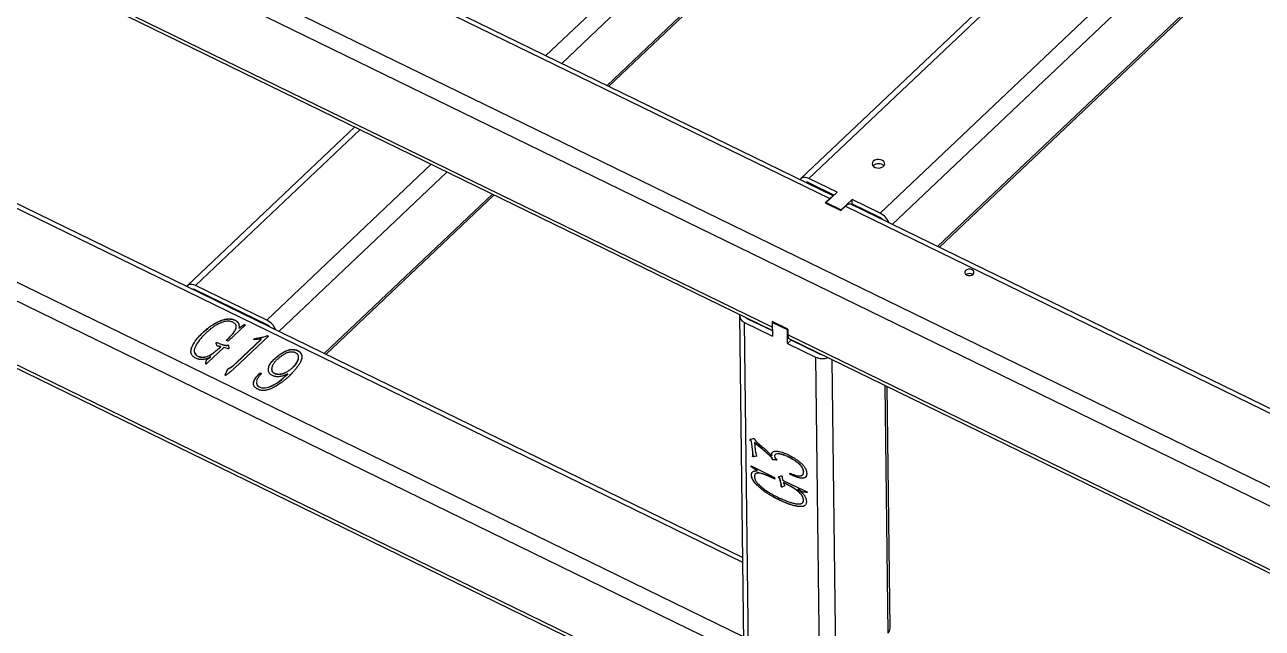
# Model space of a CAD drawing. Header units: millimetres. Extents: x 0 to 14850, y 0 to 10500.
# Drawn here: x 5895 to 8664, y 3514 to 4864 of the extents above; entities that cross this region are included whole.
import ezdxf

# ---------------------------------------------------------------- set-up
doc = ezdxf.new("R2010")
doc.units = ezdxf.units.MM
doc.header["$LTSCALE"] = 50

msp = doc.modelspace()

# ---------------------------------------------------------------- linework, layer by layer
for p, q in [((10760.6, 7486.7), (7631.6, 4520.2)), ((7649.7, 4520.4), (10778.7, 7486.8)), ((10937.9, 7409.2), (7809, 4442.7)), ((7835.8, 4417.4), (10959.7, 7379.2)), ((10961.5, 7235.3), (7937.2, 4368)), ((7941.2, 4366.1), (10958.3, 7226.5)), ((9565.8, 7169.7), (7061.2, 4795.2)), ((10061.4, 3156.3), (2368.5, 6907.5)), ((2353.1, 6873.2), (10046, 3121.9)), ((10058.9, 2064.1), (2366.1, 5815.4)), ((2370.1, 5806.2), (10062.9, 2054.9)), ((4964.5, 5807.3), (7696.2, 4475.3)), ((7704, 4481.7), (4976.5, 5811.8)), ((7096.5, 4778), (7949.8, 5586.9)), ((7567.1, 4187.7), (4835.5, 5519.8)), ((4839.5, 5510.6), (7567.9, 4180.2)), ((7951.6, 5443.1), (7197.9, 4728.5)), ((7201.9, 4726.6), (7952.3, 5438.1)), ((5059.4, 4852.5), (7501, 3661.8)), ((7500.9, 3672.2), (5064.2, 4860.4)), ((4845, 4749.5), (7576.6, 3417.5)), ((7503.1, 3495.2), (4944, 4743.1)), ((6633.8, 4635.7), (6259.5, 4280.8)), ((6277.6, 4280.9), (6645.7, 4629.9)), ((6804.9, 4552.2), (6436.8, 4203.2)), ((7793.8, 4549.2), (7792.9, 4548.4)), ((6463.7, 4178), (6840.2, 4535)), ((7712.5, 4489.8), (7649.7, 4520.4)), ((6941.6, 4485.6), (6565, 4128.6)), ((7645.3, 4511.9), (7644.2, 4510.9)), ((7649.8, 4510.6), (7705.7, 4483.4)), ((7712.5, 4489.8), (7688, 4466.6)), ((6569, 4126.6), (6945.6, 4483.6)), ((7696.2, 4475.3), (7686.1, 4465.8)), ((7686.1, 4465.8), (7721.2, 4448.7)), ((7688, 4466.6), (7721.8, 4450.1)), ((7688, 4464.8), (7688, 4466.6)), ((7721.2, 4448.7), (7731.2, 4458.2)), ((7721.8, 4450.1), (7746.2, 4473.3)), ((7731.2, 4458.2), (10176.7, 3265.6)), ((10186.3, 3271.3), (7743.2, 4462.6)), ((7744.6, 4461.9), (7746.3, 4463.6)), ((7745.5, 4461.5), (7747.2, 4463.1)), ((7809, 4442.7), (7746.2, 4473.3)), ((7746.3, 4463.6), (7746.2, 4473.3)), ((7746.3, 4463.6), (7809.1, 4433)), ((7721.8, 4449.2), (7721.8, 4450.1)), ((7764.9, 4454.5), (7763.2, 4452.9)), ((6273.1, 4272.5), (6272, 4271.4)), ((6436.8, 4203.2), (6277.6, 4280.9)), ((6277.7, 4271.2), (6436.9, 4193.5)), ((6373.4, 4222), (6375.1, 4223.7)), ((6392.8, 4215), (6391, 4213.4)), ((7494.3, 4213), (7503.2, 3481.8)), ((7510.3, 4208.3), (7510.3, 4207.8)), ((6307.2, 4186.9), (6307.2, 4187.2)), ((6388.9, 4192.7), (6350.6, 4156.5)), ((6365.8, 4203.3), (6365.8, 4203.6)), ((6374.2, 4185.5), (6386.5, 4193.8)), ((6374.2, 4185.2), (6386.5, 4193.5)), ((6374.9, 4188.4), (6374.2, 4185.5)), ((6374.2, 4185.2), (6374.2, 4185.5)), ((6386.5, 4193.8), (6388.9, 4192.7)), ((6386.5, 4193.5), (6386.5, 4193.8)), ((6386.5, 4193.5), (6388.7, 4192.5)), ((7505.3, 4198.5), (7568, 4167.9)), ((7514.3, 3467.3), (7505.3, 4198.5)), ((7567.9, 4179.2), (7513.1, 4205.9)), ((7602.1, 4183.1), (7567, 4200.2)), ((7567, 4200.2), (7567.1, 4187.7)), ((7568.7, 4199.4), (7567.7, 4198.4)), ((7567.7, 4198.4), (7568, 4167.9)), ((7601.4, 4181.9), (7567.7, 4198.4)), ((7602.1, 4182.6), (7601.4, 4181.9)), ((7601.8, 4151.5), (7601.4, 4181.9)), ((7602.1, 4183.1), (7602.2, 4170.6)), ((6325.7, 4153.5), (6330.3, 4151.2)), ((6325.7, 4153.2), (6325.7, 4153.5)), ((6325.7, 4153.2), (6330.4, 4150.9)), ((6350.6, 4156.5), (6346.4, 4158.3)), ((6440.6, 4167.9), (6365.5, 4097)), ((6369, 4108.4), (6424.5, 4160.7)), ((6369, 4108.1), (6424.5, 4160.4)), ((6408, 4159.7), (6409.7, 4162.3)), ((6424.5, 4160.7), (6408, 4159.7)), ((6408.2, 4159.7), (6409.7, 4162)), ((6409.7, 4162), (6409.7, 4162.3)), ((6424.5, 4160.4), (6424.5, 4160.7)), ((6433, 4167.1), (6438.5, 4168.9)), ((6433, 4166.8), (6438.5, 4168.6)), ((6433, 4166.8), (6433, 4167.1)), ((6438.5, 4168.9), (6440.6, 4167.9)), ((6438.5, 4168.6), (6438.5, 4168.9)), ((6438.5, 4168.6), (6440.4, 4167.7)), ((7609.6, 4158.9), (7601.8, 4151.5)), ((10047.7, 2978.1), (7602.2, 4170.6)), ((7606.2, 4161.5), (10051.7, 2969)), ((7609.6, 4158.9), (7609.6, 4159.8)), ((7672.4, 4128.3), (7609.6, 4158.9)), ((6340.8, 4142.6), (6305.6, 4109.3)), ((6325.7, 4145.4), (6323.9, 4151.5)), ((6328.8, 4145), (6325.7, 4145.4)), ((6329.8, 4140.3), (6334.2, 4144.2)), ((6329.8, 4140), (6334.2, 4143.9)), ((6329.8, 4140), (6329.8, 4140.3)), ((6330.3, 4151.2), (6335.1, 4149.9)), ((6330.4, 4150.9), (6330.3, 4151.2)), ((6330.4, 4150.9), (6335.1, 4149.6)), ((6334.2, 4143.9), (6334.2, 4144.2)), ((6335.1, 4149.9), (6340.9, 4148.1)), ((6335.1, 4149.6), (6335.1, 4149.9)), ((6335.1, 4149.6), (6340.9, 4147.8)), ((6349, 4139.8), (6340.8, 4142.6)), ((6340.9, 4147.8), (6340.9, 4148.1)), ((6347.6, 4147.2), (6350.2, 4148)), ((6347.6, 4146.9), (6350.2, 4147.7)), ((6347.6, 4146.9), (6347.6, 4147.2)), ((6350.5, 4139.3), (6349, 4139.8)), ((6350.2, 4148), (6352.2, 4141.5)), ((6350.2, 4147.7), (6350.2, 4148)), ((6350.2, 4147.7), (6352.2, 4141.2)), ((6352.2, 4141.2), (6352.2, 4141.5)), ((6463.8, 4124.7), (6463.8, 4125)), ((6504.6, 4135.9), (6504.6, 4136.2)), ((7601.8, 4151.5), (7664.5, 4120.9)), ((7627.7, 4150.1), (7627.7, 4151)), ((7646.4, 4141.9), (7646.5, 4140.9)), ((6281.4, 4123.3), (6281.4, 4123.6)), ((6300.7, 4108.5), (6301.5, 4110.7)), ((6300.7, 4108.2), (6301.5, 4110.4)), ((6300.7, 4108.2), (6300.7, 4108.5)), ((6301.5, 4110.7), (6302.2, 4113.9)), ((6301.5, 4110.4), (6302.2, 4113.6)), ((6301.5, 4110.4), (6301.5, 4110.7)), ((6302.2, 4113.6), (6302.2, 4113.9)), ((6303.3, 4116.4), (6305.3, 4117.4)), ((6303.3, 4116.1), (6305.3, 4117.1)), ((6303.3, 4116.1), (6303.3, 4116.4)), ((6305.3, 4117.4), (6311.6, 4121.6)), ((6305.3, 4117.1), (6311.6, 4121.3)), ((6305.3, 4117.1), (6305.3, 4117.4)), ((6311.6, 4121.3), (6311.6, 4121.6)), ((6369, 4108.1), (6369, 4108.4)), ((6495.7, 4098.2), (6495.7, 4098.5)), ((7664.5, 4120.9), (7673.5, 3389.6)), ((7710.8, 3393.9), (7701.9, 4114.8)), ((6344.1, 4082.3), (6345, 4084.5)), ((6344.1, 4082), (6345, 4084.2)), ((6344.1, 4082), (6344.1, 4082.3)), ((6345, 4084.5), (6347.9, 4090.4)), ((6345, 4084.2), (6347.9, 4090.1)), ((6345, 4084.2), (6345, 4084.5)), ((6347.9, 4090.1), (6347.9, 4090.4)), ((6419.1, 4082.6), (6422.1, 4085.4)), ((6419.1, 4082.3), (6422.1, 4085.1)), ((6419.1, 4082.3), (6419.1, 4082.6)), ((6422.1, 4085.4), (6424.8, 4084.1)), ((6422.1, 4085.1), (6422.1, 4085.4)), ((6422.1, 4085.1), (6424.8, 4083.7)), ((6454.7, 4084.1), (6454.7, 4084.4)), ((6469.4, 4070.4), (6478.1, 4078.1)), ((6469.4, 4070.1), (6478.1, 4077.8)), ((6469.4, 4070.1), (6469.4, 4070.4)), ((6478.1, 4078.1), (6483.8, 4083.2)), ((6478.1, 4077.8), (6483.8, 4082.9)), ((6478.1, 4077.8), (6478.1, 4078.1)), ((6483.8, 4082.9), (6483.8, 4083.2)), ((7819.3, 4057.5), (7826.1, 3503.3)), ((7831.2, 3514.2), (7824.6, 4055)), ((7519.1, 3934.5), (7517.5, 3936.7)), ((7519.3, 3934.7), (7517.9, 3936.7)), ((7519.3, 3934.7), (7519.1, 3934.5)), ((7520.9, 3931.9), (7519.1, 3934.5)), ((7521.1, 3932.1), (7519.3, 3934.7)), ((7520.4, 3937.3), (7525.1, 3938.4)), ((7521.1, 3932.1), (7520.9, 3931.9)), ((7524, 3908.3), (7520.9, 3931.9)), ((7524.3, 3908.5), (7521.1, 3932.1)), ((7529.1, 3935.2), (7530.9, 3932.4)), ((7524.3, 3908.5), (7524, 3908.3)), ((7524.3, 3902.6), (7524, 3908.3)), ((7524.6, 3902.8), (7524.3, 3908.5)), ((7528.1, 3929.6), (7527.9, 3929.3)), ((7544.5, 3915.6), (7527.9, 3929.3)), ((7544.7, 3915.9), (7528.1, 3929.6)), ((7529.4, 3913.4), (7530.4, 3907.6)), ((7544.7, 3915.9), (7544.5, 3915.6)), ((7555.8, 3910.9), (7566.9, 3900.2)), ((7520.2, 3877.5), (7572.9, 3851.7)), ((7520.2, 3875.3), (7520.2, 3877.5)), ((7520.5, 3875.6), (7520.4, 3877.3)), ((7524.6, 3902.8), (7524.3, 3902.6)), ((7533.1, 3898.8), (7525.9, 3898)), ((7526.2, 3898.2), (7525.9, 3898)), ((7533, 3899), (7526.2, 3898.2)), ((7532.3, 3901), (7533.1, 3898.8)), ((7566.9, 3896), (7566.6, 3895.8)), ((7567.6, 3893), (7566.6, 3895.8)), ((7567.2, 3900.4), (7566.9, 3900.2)), ((7567.8, 3893.3), (7566.9, 3896)), ((7567.8, 3893.3), (7567.6, 3893)), ((7568.2, 3891.3), (7567.6, 3893)), ((7568.5, 3891.5), (7567.8, 3893.3)), ((7568.5, 3891.5), (7568.2, 3891.3)), ((7570.4, 3890.9), (7570.1, 3890.7)), ((7576.1, 3890.6), (7570.1, 3890.7)), ((7576.4, 3890.8), (7570.4, 3890.9)), ((7572.8, 3898.9), (7573.2, 3895.9)), ((7573.2, 3895.9), (7575.7, 3893.4)), ((7576.4, 3890.8), (7576.1, 3890.6)), ((7595, 3901.3), (7594.8, 3901.1)), ((7520.5, 3875.6), (7520.2, 3875.3)), ((7534, 3866.5), (7520.2, 3875.3)), ((7534.3, 3866.7), (7520.5, 3875.6)), ((7521.1, 3856.9), (7520.8, 3856.7)), ((7531, 3866.6), (7534, 3866.5)), ((7534.3, 3866.7), (7534, 3866.5)), ((7572.9, 3851.7), (7573.2, 3847.9)), ((7581.2, 3852.8), (7586.5, 3855.4)), ((7583.2, 3850.7), (7581.2, 3852.8)), ((7583.5, 3851), (7581.6, 3852.9)), ((7583.5, 3851), (7583.2, 3850.7)), ((7589.4, 3854.4), (7589.6, 3853.1)), ((7589.6, 3853.1), (7590.8, 3845.8)), ((7607.1, 3858.9), (7607.1, 3860.8)), ((7607.4, 3859.1), (7607.1, 3858.9)), ((7614.7, 3855.4), (7607.1, 3858.9)), ((7607.4, 3859.1), (7607.3, 3861)), ((7614.9, 3855.6), (7607.4, 3859.1)), ((7614.9, 3855.6), (7614.7, 3855.4)), ((7637.7, 3864.6), (7637.4, 3864.4)), ((7585.9, 3845.3), (7585.6, 3845)), ((7586.6, 3840), (7585.6, 3845)), ((7586.9, 3840.2), (7585.9, 3845.3)), ((7586.9, 3840.2), (7586.6, 3840)), ((7587.6, 3835.8), (7586.6, 3840)), ((7587.9, 3836.1), (7586.9, 3840.2)), ((7587.9, 3836.1), (7587.6, 3835.8)), ((7587.7, 3831.6), (7587.6, 3835.8)), ((7587.9, 3831.8), (7587.7, 3831.6)), ((7587.9, 3831.8), (7587.9, 3836.1)), ((7595.4, 3832.9), (7590.4, 3830.4)), ((7590.7, 3830.7), (7590.4, 3830.4)), ((7595.4, 3833), (7590.7, 3830.7)), ((7590.8, 3845.8), (7639.3, 3822.2)), ((7592.7, 3840.4), (7592.4, 3840.1)), ((7598.3, 3837.1), (7592.4, 3840.1)), ((7598.5, 3837.3), (7592.7, 3840.4)), ((7594.2, 3835.6), (7595.4, 3832.9)), ((7598.5, 3837.3), (7598.3, 3837.1)), ((7625, 3825.3), (7624.8, 3825.1)), ((7631.8, 3820.6), (7624.8, 3825.1)), ((7632, 3820.8), (7625, 3825.3)), ((7632, 3820.8), (7631.8, 3820.6)), ((7633.7, 3819.1), (7631.8, 3820.6)), ((7634, 3819.3), (7632, 3820.8)), ((7564.6, 3811.2), (7564.3, 3811)), ((7634, 3819.3), (7633.7, 3819.1)), ((7636.9, 3818.8), (7636.6, 3818.6)), ((7639.9, 3818.5), (7636.6, 3818.6)), ((7640.2, 3818.8), (7636.9, 3818.8)), ((7637.5, 3800.1), (7637.3, 3799.9)), ((7640.2, 3818.8), (7639.9, 3818.5)), ((7642.4, 3818.2), (7639.9, 3818.5)), ((7642.7, 3818.4), (7640.2, 3818.8)), ((7642.7, 3818.4), (7642.4, 3818.2))]:
    msp.add_line(p, q)
at = {"flags": 128}
for points in [[(7793.6, 4559), (7791.6, 4556.1), (7791, 4553), (7791.9, 4549.9), (7794.2, 4547.1), (7797.8, 4545.1), (7802.1, 4543.9), (7806.8, 4543.8), (7811.3, 4544.7), (7815.1, 4546.6), (7817.8, 4549.2), (7819.2, 4552.2), (7819, 4555.4), (7817.3, 4558.4), (7814.3, 4560.8), (7810.4, 4562.4), (7805.8, 4563), (7801.2, 4562.6), (7797, 4561.2), (7793.6, 4559)], [(7649.7, 4520.4), (7645.5, 4522.1), (7641.5, 4522.9), (7637.8, 4522.9), (7634.5, 4522.1), (7631.9, 4520.5), (7629.9, 4518.1), (7629.8, 4517.9)], [(7701, 4478.9), (7698.8, 4477.5), (7696.2, 4475.3)], [(8000.1, 4314.4), (7998.4, 4311.9), (7998.3, 4309.1), (7999.7, 4306.5), (8002.4, 4304.5), (8006.1, 4303.4), (8010.2, 4303.3), (8014, 4304.3), (8017, 4306.2), (8018.7, 4308.7), (8018.8, 4311.5), (8017.4, 4314.1), (8014.7, 4316.1), (8011, 4317.2), (8006.9, 4317.3), (8003.1, 4316.3), (8000.1, 4314.4)], [(6277.6, 4280.9), (6273.4, 4282.6), (6269.3, 4283.4), (6265.6, 4283.5), (6262.4, 4282.6), (6259.7, 4281), (6257.8, 4278.6), (6257.7, 4278.4)], [(7567.1, 4187.7), (7567.4, 4184.6), (7567.9, 4182.8)], [(6414.1, 4064.9), (6414, 4062.7), (6415.6, 4058.3), (6419.5, 4054.6), (6426, 4052.1), (6433.5, 4052), (6440.7, 4053.7), (6447.3, 4056.2), (6459, 4062.8), (6469.4, 4070.4), (6469.4, 4070.4)], [(6414.1, 4064.6), (6414, 4062.4), (6415.6, 4058), (6419.5, 4054.3), (6426.1, 4051.8), (6433.5, 4051.7), (6440.7, 4053.4), (6447.3, 4055.9), (6459, 4062.5), (6469.4, 4070.1), (6469.4, 4070.1)]]:
    msp.add_lwpolyline(points, dxfattribs=at)
for centre, radius, start, end in [((7805.3, 4535.9), 17.6, 46.5508, 130.6916), ((7645, 4502.2), 9.77, 60.1124, 103.7247), ((7740.6, 4451.4), 11.5, 76.9214, 144.1607), ((7790.1, 4405.2), 42, 21.6982, 63.343), ((7799.4, 4414), 21.3, 37.5129, 63.0778), ((8008.8, 4294.1), 13.6, 56.8225, 124.5836), ((6272.8, 4262.7), 9.77, 60.1124, 103.7247), ((7510.6, 4213.8), 16.2, 172.5338, 250.7171), ((7517.8, 4216), 11.1, 221.4233, 245.2269), ((6418.3, 4166), 41.7, 21.4985, 63.5427), ((6427.3, 4174.5), 21.3, 37.5129, 63.0778), ((7611.6, 4169.3), 9.48, 171.7327, 235.0995), ((7679.7, 4143.7), 17.1, 244.6283, 262.1464), ((7680, 4154.4), 36.9, 245.2261, 289.3102), ((7816.6, 3514.4), 14.6, 310.6879, 359.2426)]:
    msp.add_arc(centre, radius, start, end)
for points, knots in [([(6279.8, 4117.5), (6278.4, 4118.1), (6275.8, 4119.3), (6272.6, 4121.6), (6270, 4124.2), (6268.4, 4126.6), (6267.6, 4128.6), (6267.3, 4130.2), (6267.1, 4132), (6267.1, 4134), (6267.4, 4136.1), (6267.8, 4138.4), (6268.5, 4140.8), (6269.4, 4143.5), (6270.6, 4146.2), (6272.1, 4149.1), (6273.8, 4152.1), (6276.3, 4156), (6279.7, 4160.8), (6284.2, 4166.1), (6289.1, 4171.2), (6294.4, 4176.5), (6300.4, 4181.9), (6304.9, 4185.4), (6307.2, 4187.2)], [0, 0, 0, 0, 0.040297, 0.08035, 0.119463, 0.157607, 0.177007, 0.197574, 0.220151, 0.244278, 0.270518, 0.29898, 0.330426, 0.364243, 0.400275, 0.437654, 0.47741, 0.518652, 0.599493, 0.673537, 0.746948, 0.826943, 0.911509, 1, 1, 1, 1]), ([(6267.3, 4132.7), (6267.2, 4133.1), (6266.9, 4136.9), (6269.6, 4144), (6275.1, 4154.5), (6283.5, 4165.4), (6294.5, 4176.6), (6303, 4183.4), (6307.2, 4186.9)], [0, 0, 0, 0, 0.022938, 0.185631, 0.348459, 0.565599, 0.782819, 1, 1, 1, 1]), ([(6362.4, 4198.1), (6361.5, 4198.6), (6359.7, 4199.4), (6356.8, 4200.4), (6353.7, 4200.9), (6350.5, 4201.2), (6347.2, 4201.1), (6343.7, 4200.5), (6340, 4199.6), (6336.2, 4198.3), (6332.3, 4196.8), (6328.6, 4195), (6324.9, 4193.2), (6320.5, 4190.5), (6315.4, 4187), (6309.8, 4182.7), (6304.9, 4178.4), (6301.7, 4175.5), (6300.2, 4174)], [0, 0, 0, 0, 0.04294, 0.083349, 0.123646, 0.163272, 0.204759, 0.249858, 0.29949, 0.354079, 0.41151, 0.468829, 0.525993, 0.583086, 0.69442, 0.798848, 0.899696, 1, 1, 1, 1]), ([(6307.2, 4187.2), (6309.2, 4188.6), (6313.4, 4191.6), (6318.9, 4195.1), (6323.7, 4197.8), (6327.5, 4199.7), (6331.4, 4201.5), (6335.4, 4203.1), (6339.3, 4204.4), (6343, 4205.4), (6346.5, 4206), (6349.7, 4206.3), (6352.6, 4206.4), (6355.1, 4206.3), (6357.3, 4206.1), (6359.8, 4205.7), (6362.6, 4204.8), (6364.7, 4204), (6365.8, 4203.6)], [0, 0, 0, 0, 0.126942, 0.261461, 0.330176, 0.398271, 0.466105, 0.533434, 0.597742, 0.655448, 0.707397, 0.75438, 0.796614, 0.833743, 0.865303, 0.893055, 0.945167, 1, 1, 1, 1]), ([(6307.2, 4186.9), (6309.2, 4188.3), (6313.4, 4191.3), (6318.9, 4194.8), (6323.7, 4197.5), (6327.5, 4199.4), (6331.4, 4201.2), (6335.4, 4202.8), (6339.3, 4204.1), (6343, 4205.1), (6346.5, 4205.7), (6349.7, 4206), (6352.6, 4206.1), (6355.1, 4206), (6357.3, 4205.8), (6359.8, 4205.4), (6362.6, 4204.5), (6364.7, 4203.7), (6365.8, 4203.3)], [0, 0, 0, 0, 0.126942, 0.261461, 0.330176, 0.398271, 0.466105, 0.533434, 0.597742, 0.655448, 0.707397, 0.75438, 0.796614, 0.833743, 0.865303, 0.893055, 0.945167, 1, 1, 1, 1]), ([(6346.4, 4158.3), (6347.1, 4159), (6348.5, 4160.3), (6350.8, 4162.4), (6353.1, 4164.7), (6355, 4166.8), (6356.6, 4168.5), (6357.9, 4170), (6359.4, 4171.6), (6361.4, 4174.1), (6363.8, 4177), (6366, 4180.5), (6367.7, 4183.8), (6368.3, 4186.7), (6368.6, 4189), (6368.4, 4190.6), (6368.1, 4192.1), (6367.2, 4193.9), (6365.5, 4196.1), (6363.5, 4197.4), (6362.4, 4198.1)], [0, 0, 0, 0, 0.051388, 0.111431, 0.174728, 0.237534, 0.271141, 0.309683, 0.352584, 0.401029, 0.494896, 0.57669, 0.6523, 0.73092, 0.769338, 0.805076, 0.838354, 0.870488, 0.933166, 1, 1, 1, 1]), ([(6346.4, 4158), (6349.6, 4161.1), (6356, 4167.2), (6363.1, 4175.4), (6367.2, 4182.2), (6368.9, 4186.2), (6368.4, 4188.2), (6368.4, 4188.3)], [0, 0, 0, 0, 0.328863, 0.65769, 0.822103, 0.986324, 1, 1, 1, 1]), ([(6365.8, 4203.6), (6366.4, 4203.2), (6367.7, 4202.6), (6369.2, 4201.5), (6370.6, 4200.4), (6372.2, 4198.7), (6373.6, 4196.4), (6374.3, 4193.8), (6374.6, 4191.8), (6374.9, 4190.5), (6374.9, 4189.4), (6374.9, 4188.7), (6374.9, 4188.4)], [0, 0, 0, 0, 0.09358, 0.182533, 0.269119, 0.35434, 0.528513, 0.71402, 0.806251, 0.883533, 0.948131, 1, 1, 1, 1]), ([(6365.8, 4203.3), (6367.6, 4202.2), (6371.2, 4200.1), (6374, 4195.8), (6374.2, 4192.7), (6374.4, 4191.3)], [0, 0, 0, 0, 0.3453616, 0.690944, 1, 1, 1, 1]), ([(6300.2, 4174), (6296.3, 4170.1), (6288.7, 4162.4), (6280.8, 4151.9), (6276.5, 4143), (6274.3, 4138.1), (6274.6, 4135.4), (6274.6, 4135)], [0, 0, 0, 0, 0.3248902, 0.6495835, 0.8120363, 0.9742386, 1, 1, 1, 1]), ([(6323.9, 4151.5), (6323.7, 4151.8), (6323.5, 4152.4), (6323.5, 4153.1), (6324.1, 4153.3), (6324.5, 4153.6), (6325.1, 4153.6), (6325.5, 4153.5), (6325.7, 4153.5)], [0, 0, 0, 0, 0.347684, 0.526033, 0.647272, 0.746954, 0.855934, 1, 1, 1, 1]), ([(6323.5, 4152.4), (6323.5, 4152.4), (6323.5, 4152.5), (6323.5, 4152.8), (6324, 4153), (6324.5, 4153.3), (6325.1, 4153.2), (6325.5, 4153.2), (6325.7, 4153.2)], [0, 0, 0, 0, 0.005563, 0.187216, 0.38571, 0.59129, 0.796214, 1, 1, 1, 1]), ([(6409.7, 4162.3), (6411.1, 4162.5), (6413.8, 4162.8), (6417.5, 4163.4), (6420.7, 4164), (6424.1, 4164.7), (6428.2, 4165.7), (6431.4, 4166.6), (6433, 4167.1)], [0, 0, 0, 0, 0.179531, 0.336538, 0.468031, 0.576276, 0.779806, 1, 1, 1, 1]), ([(6409.7, 4162), (6411.1, 4162.2), (6413.8, 4162.5), (6417.5, 4163.1), (6420.7, 4163.6), (6424.1, 4164.4), (6428.2, 4165.4), (6431.4, 4166.3), (6433, 4166.8)], [0, 0, 0, 0, 0.179531, 0.336538, 0.468031, 0.576276, 0.779806, 1, 1, 1, 1]), ([(6274.7, 4134), (6274.7, 4133.2), (6274.7, 4130.8), (6276.6, 4126.9), (6279.8, 4124.7), (6281.4, 4123.6)], [0, 0, 0, 0, 0.215112, 0.607937, 1, 1, 1, 1]), ([(6274.7, 4133.7), (6274.7, 4132.9), (6274.7, 4130.5), (6276.6, 4126.6), (6279.8, 4124.4), (6281.4, 4123.3)], [0, 0, 0, 0, 0.215112, 0.607937, 1, 1, 1, 1]), ([(6281.4, 4123.6), (6282.3, 4123.1), (6284.1, 4122.2), (6287.3, 4121.3), (6290.7, 4120.7), (6294.5, 4120.7), (6298.4, 4121.1), (6302.4, 4122.2), (6306.5, 4123.7), (6310.3, 4125.7), (6314, 4128), (6317.4, 4130.4), (6320.6, 4132.8), (6323.7, 4135.2), (6326.7, 4137.7), (6328.7, 4139.4), (6329.8, 4140.3)], [0, 0, 0, 0, 0.0559284, 0.1123841, 0.1707592, 0.2308514, 0.2953738, 0.3670512, 0.4436665, 0.5233505, 0.6053367, 0.6874243, 0.7668011, 0.8413113, 0.9168929, 1, 1, 1, 1]), ([(6281.4, 4123.3), (6282.3, 4122.8), (6284.1, 4121.9), (6287.3, 4120.9), (6290.8, 4120.3), (6294.5, 4120.4), (6298.4, 4120.8), (6302.4, 4121.9), (6306.5, 4123.4), (6310.3, 4125.4), (6314, 4127.7), (6317.4, 4130.1), (6320.6, 4132.5), (6323.7, 4134.9), (6326.7, 4137.4), (6328.7, 4139.1), (6329.8, 4140)], [0, 0, 0, 0, 0.0559284, 0.1123841, 0.1707592, 0.2308514, 0.2953738, 0.3670512, 0.4436665, 0.5233505, 0.6053367, 0.6874243, 0.7668011, 0.8413113, 0.9168929, 1, 1, 1, 1]), ([(6334.2, 4144.2), (6333.6, 4144.3), (6332.4, 4144.5), (6330.8, 4144.7), (6329.7, 4144.9), (6329.1, 4145), (6328.8, 4145)], [0, 0, 0, 0, 0.362799, 0.652475, 0.863991, 1, 1, 1, 1]), ([(6340.9, 4148.1), (6341.3, 4147.9), (6342.3, 4147.6), (6344.2, 4147.3), (6346, 4146.9), (6347.2, 4147.1), (6347.6, 4147.2)], [0, 0, 0, 0, 0.191517, 0.498743, 0.8058, 1, 1, 1, 1]), ([(6340.9, 4147.8), (6341.3, 4147.6), (6342.3, 4147.3), (6344.2, 4147), (6346, 4146.6), (6347.2, 4146.8), (6347.6, 4146.9)], [0, 0, 0, 0, 0.191517, 0.498743, 0.8058, 1, 1, 1, 1]), ([(6352.2, 4141.5), (6352.3, 4141.2), (6352.3, 4140.7), (6351.8, 4140), (6351.3, 4139.4), (6350.7, 4139.3), (6350.5, 4139.3)], [0, 0, 0, 0, 0.316288, 0.601624, 0.845531, 1, 1, 1, 1]), ([(6449.5, 4079.3), (6448.4, 4079.8), (6446.2, 4081), (6443.5, 4083.2), (6441.7, 4085.9), (6440.8, 4088.5), (6440.5, 4090.8), (6440.5, 4092.8), (6440.6, 4094.9), (6441.2, 4097.9), (6442.3, 4101.7), (6444.2, 4105.5), (6446.2, 4108.4), (6448.1, 4110.8), (6450.3, 4113.2), (6453.6, 4116.5), (6458.1, 4120.5), (6461.9, 4123.5), (6463.8, 4125)], [0, 0, 0, 0, 0.054983, 0.108614, 0.164436, 0.22647, 0.260749, 0.2977, 0.337713, 0.381466, 0.471241, 0.56119, 0.608101, 0.658319, 0.712428, 0.77015, 0.887, 1, 1, 1, 1]), ([(6501.2, 4130.5), (6500.4, 4130.8), (6498.8, 4131.4), (6496.1, 4131.9), (6493.2, 4132.1), (6490.1, 4132.1), (6487, 4131.7), (6484.1, 4131.1), (6481.3, 4130.2), (6478.8, 4129), (6476.3, 4127.6), (6473.8, 4126.1), (6471.2, 4124.3), (6467.8, 4121.8), (6463.7, 4118.5), (6459.8, 4115.3), (6457, 4112.6), (6455.1, 4110.4), (6453.3, 4108), (6452.2, 4106.2), (6451.7, 4105.4)], [0, 0, 0, 0, 0.040166, 0.081094, 0.12354, 0.169129, 0.215819, 0.260674, 0.305003, 0.348983, 0.395123, 0.444456, 0.497606, 0.554669, 0.667765, 0.77272, 0.824596, 0.879816, 0.938221, 1, 1, 1, 1]), ([(6463.8, 4125), (6464.8, 4125.7), (6466.8, 4127.2), (6470.2, 4129.4), (6473.9, 4131.6), (6478, 4133.8), (6482.1, 4135.8), (6486.3, 4137.2), (6490.2, 4138), (6494, 4138.1), (6497.3, 4137.7), (6500.2, 4137.4), (6502.6, 4136.9), (6504, 4136.5), (6504.6, 4136.2)], [0, 0, 0, 0, 0.0896469, 0.1863469, 0.2908775, 0.4028967, 0.5115677, 0.6073458, 0.6924144, 0.7697809, 0.8410778, 0.9026877, 0.9556868, 1, 1, 1, 1]), ([(6463.8, 4124.7), (6464.8, 4125.4), (6466.8, 4126.9), (6470.2, 4129.1), (6473.9, 4131.3), (6478, 4133.5), (6482.1, 4135.5), (6486.3, 4136.9), (6490.2, 4137.7), (6494, 4137.8), (6497.3, 4137.4), (6500.2, 4137.1), (6502.6, 4136.6), (6504, 4136.1), (6504.6, 4135.9)], [0, 0, 0, 0, 0.0896469, 0.1863469, 0.2908775, 0.4028967, 0.5115677, 0.6073458, 0.6924144, 0.7697809, 0.8410778, 0.9026877, 0.9556868, 1, 1, 1, 1]), ([(6504.6, 4136.2), (6505.6, 4135.8), (6507.5, 4134.9), (6509.6, 4133.4), (6511.1, 4132), (6512.1, 4130.6), (6513.2, 4129.1), (6514.1, 4127.3), (6514.9, 4125.3), (6515.3, 4123.2), (6515.3, 4121), (6514.8, 4117.9), (6513.7, 4114.1), (6512.3, 4110.2), (6510.8, 4107), (6509, 4104.3), (6506.9, 4101.2), (6504.4, 4098), (6501.9, 4094.9), (6499.6, 4092.1), (6497.7, 4089.8), (6495.6, 4087.3), (6492.9, 4084.4), (6489.5, 4081), (6486.2, 4077.7), (6484, 4075.6), (6483, 4074.7)], [0, 0, 0, 0, 0.033619, 0.06885, 0.088448, 0.110531, 0.135458, 0.163138, 0.192725, 0.222946, 0.254738, 0.288308, 0.356905, 0.424002, 0.460324, 0.502366, 0.55078, 0.605199, 0.658832, 0.70465, 0.742697, 0.772589, 0.828042, 0.89005, 0.950281, 1, 1, 1, 1]), ([(6495.7, 4098.5), (6497, 4099.7), (6499.4, 4102.2), (6502.5, 4106.2), (6505.1, 4110.5), (6506.6, 4114.2), (6507.6, 4117.3), (6507.9, 4119.6), (6507.9, 4121.8), (6507.5, 4123.9), (6506.7, 4125.9), (6505.4, 4127.7), (6503.5, 4129.2), (6502, 4130), (6501.2, 4130.5)], [0, 0, 0, 0, 0.125415, 0.252662, 0.382234, 0.517688, 0.585147, 0.649374, 0.711478, 0.772375, 0.83022, 0.885948, 0.941383, 1, 1, 1, 1]), ([(6504.6, 4135.9), (6506.9, 4134.7), (6511.3, 4132.3), (6514.6, 4126.9), (6515, 4123.1), (6515.2, 4121.3)], [0, 0, 0, 0, 0.337301, 0.675498, 1, 1, 1, 1]), ([(6311.6, 4121.6), (6310.9, 4121.4), (6309.3, 4120.6), (6306.7, 4119.4), (6303.4, 4117.8), (6300.1, 4116.6), (6297.2, 4115.8), (6294.8, 4115.4), (6292.2, 4115.2), (6289.6, 4115.2), (6287, 4115.5), (6284.4, 4115.9), (6282, 4116.6), (6280.5, 4117.2), (6279.8, 4117.5)], [0, 0, 0, 0, 0.066569, 0.160877, 0.276929, 0.408906, 0.478612, 0.549607, 0.62194, 0.698408, 0.775595, 0.849575, 0.925117, 1, 1, 1, 1]), ([(6305.6, 4109.3), (6305.2, 4109), (6304.5, 4108.2), (6303.4, 4107.3), (6302.5, 4106.4), (6301.8, 4105.8), (6301.2, 4105.3), (6300.7, 4105), (6300.5, 4104.8), (6300, 4104.9), (6300.3, 4105.7), (6300.2, 4106.6), (6300.4, 4107.7), (6300.6, 4108.3), (6300.7, 4108.5)], [0, 0, 0, 0, 0.146407, 0.275169, 0.381218, 0.46708, 0.532905, 0.57648, 0.602834, 0.610817, 0.677075, 0.800996, 0.923103, 1, 1, 1, 1]), ([(6300.2, 4105.2), (6300.2, 4105.4), (6300.3, 4106.4), (6300.5, 4107.4), (6300.7, 4108.2)], [0, 0, 0, 0, 0.213532, 1, 1, 1, 1]), ([(6302.2, 4113.9), (6302.3, 4114.4), (6302.5, 4115.2), (6303.1, 4116), (6303.3, 4116.4)], [0, 0, 0, 0, 0.563116, 1, 1, 1, 1]), ([(6302.2, 4113.6), (6302.3, 4114.1), (6302.5, 4114.9), (6303.1, 4115.7), (6303.3, 4116.1)], [0, 0, 0, 0, 0.563116, 1, 1, 1, 1]), ([(6347.9, 4090.4), (6348.1, 4090.9), (6348.5, 4091.9), (6349.1, 4093.2), (6349.5, 4094), (6350, 4094.6), (6351, 4094.9), (6352.1, 4095.5), (6353.7, 4096.3), (6355.3, 4097.2), (6357.1, 4098.3), (6358.9, 4099.5), (6360.8, 4100.9), (6362.4, 4102.3), (6364, 4103.7), (6365.4, 4105), (6367.2, 4106.6), (6368.4, 4107.8), (6369, 4108.4)], [0, 0, 0, 0, 0.076273, 0.131881, 0.169534, 0.187149, 0.215002, 0.258839, 0.314447, 0.378955, 0.447958, 0.518366, 0.596387, 0.689627, 0.746557, 0.817938, 0.901731, 1, 1, 1, 1]), ([(6347.9, 4090.1), (6348.1, 4090.6), (6348.5, 4091.6), (6349.1, 4092.9), (6349.5, 4093.7), (6350, 4094.3), (6351, 4094.6), (6352.1, 4095.2), (6353.7, 4096), (6355.4, 4096.9), (6357.1, 4098), (6358.9, 4099.2), (6360.8, 4100.6), (6362.4, 4102), (6364, 4103.4), (6365.4, 4104.7), (6367.2, 4106.3), (6368.4, 4107.5), (6369, 4108.1)], [0, 0, 0, 0, 0.076273, 0.131881, 0.169534, 0.187149, 0.215002, 0.258839, 0.314447, 0.378955, 0.447958, 0.518366, 0.596387, 0.689627, 0.746557, 0.817938, 0.901731, 1, 1, 1, 1]), ([(6440.8, 4093.6), (6440.8, 4094.5), (6440.9, 4097.7), (6443.1, 4103.6), (6448, 4110.9), (6455.5, 4118), (6461.1, 4122.5), (6463.8, 4124.7)], [0, 0, 0, 0, 0.080951, 0.264802, 0.509603, 0.754766, 1, 1, 1, 1]), ([(6451.7, 4105.4), (6451.2, 4104.6), (6450.3, 4103.2), (6449.3, 4100.9), (6448.4, 4098.6), (6447.9, 4096.3), (6447.7, 4094.1), (6447.7, 4092.1), (6448.2, 4090.4), (6448.9, 4088.8), (6449.9, 4087.5), (6451.2, 4086.3), (6452.8, 4085.2), (6454.1, 4084.7), (6454.7, 4084.4)], [0, 0, 0, 0, 0.104116, 0.207509, 0.308766, 0.410652, 0.507248, 0.593739, 0.670559, 0.739961, 0.804582, 0.868633, 0.933521, 1, 1, 1, 1]), ([(6454.7, 4084.4), (6455.5, 4084.1), (6457, 4083.5), (6459.5, 4083), (6462.1, 4082.7), (6464.7, 4082.7), (6467.3, 4083), (6469.8, 4083.3), (6472.2, 4083.9), (6474.5, 4084.7), (6476.8, 4085.6), (6479.1, 4086.7), (6481.7, 4088), (6484.3, 4089.5), (6487.1, 4091.3), (6489.9, 4093.4), (6492.9, 4095.8), (6494.7, 4097.6), (6495.7, 4098.5)], [0, 0, 0, 0, 0.05366, 0.105575, 0.156405, 0.208842, 0.261605, 0.312929, 0.362395, 0.412004, 0.463505, 0.52104, 0.583504, 0.65242, 0.727789, 0.810085, 0.901236, 1, 1, 1, 1]), ([(6454.7, 4084.1), (6455.5, 4083.8), (6457, 4083.2), (6459.5, 4082.7), (6462.1, 4082.4), (6464.7, 4082.4), (6467.3, 4082.7), (6469.8, 4083), (6472.2, 4083.6), (6474.5, 4084.4), (6476.8, 4085.3), (6479.1, 4086.4), (6481.7, 4087.7), (6484.3, 4089.2), (6487.1, 4091), (6489.9, 4093.1), (6492.9, 4095.5), (6494.7, 4097.3), (6495.7, 4098.2)], [0, 0, 0, 0, 0.05366, 0.105575, 0.156405, 0.208842, 0.261605, 0.312929, 0.362395, 0.412004, 0.463505, 0.52104, 0.583504, 0.65242, 0.727789, 0.810085, 0.901236, 1, 1, 1, 1]), ([(6495.7, 4098.2), (6498.1, 4100.7), (6502.8, 4105.6), (6506.2, 4112.7), (6507.9, 4117.6), (6507.7, 4119.6), (6507.7, 4120.1)], [0, 0, 0, 0, 0.37177, 0.743445, 0.929355, 1, 1, 1, 1]), ([(6343.9, 4080.1), (6343.9, 4080.2), (6343.9, 4080.3), (6343.7, 4080.7), (6343.7, 4081.4), (6343.9, 4082), (6344.1, 4082.3)], [0, 0, 0, 0, 0.055423, 0.244187, 0.536828, 1, 1, 1, 1]), ([(6343.8, 4080.7), (6343.8, 4080.8), (6343.7, 4081.3), (6343.9, 4081.7), (6344.1, 4082)], [0, 0, 0, 0, 0.256342, 1, 1, 1, 1]), ([(6365.5, 4097), (6364.8, 4096.3), (6363.5, 4095.1), (6361.6, 4093.4), (6359.8, 4091.8), (6358.3, 4090.4), (6356.9, 4089.2), (6355.7, 4088.1), (6354.7, 4087.2), (6353, 4085.8), (6350.8, 4083.9), (6348.2, 4082), (6346.4, 4080.6), (6345.4, 4080.1), (6344.4, 4079.8), (6344.1, 4080), (6343.9, 4080.1)], [0, 0, 0, 0, 0.103599, 0.19864, 0.284091, 0.36098, 0.429353, 0.488121, 0.538319, 0.580018, 0.724491, 0.862106, 0.919509, 0.96003, 0.982882, 1, 1, 1, 1]), ([(6416, 4049.5), (6415.3, 4049.9), (6413.8, 4050.7), (6411.9, 4052.1), (6410.3, 4053.6), (6408.9, 4055.2), (6407.8, 4056.9), (6407.1, 4058.8), (6406.8, 4060.7), (6406.8, 4062.8), (6407.2, 4064.9), (6407.9, 4067.1), (6408.9, 4069.5), (6410.2, 4071.9), (6411.9, 4074.4), (6414, 4077), (6416.4, 4079.8), (6418.2, 4081.6), (6419.1, 4082.6)], [0, 0, 0, 0, 0.052649, 0.103437, 0.15444, 0.205231, 0.255828, 0.306616, 0.359497, 0.414067, 0.471887, 0.532929, 0.598244, 0.66759, 0.741778, 0.821886, 0.90813, 1, 1, 1, 1]), ([(6406.9, 4061.5), (6407, 4062.9), (6407.5, 4067.3), (6411.8, 4074.5), (6416.7, 4079.7), (6419.1, 4082.3)], [0, 0, 0, 0, 0.179818, 0.58951, 1, 1, 1, 1]), ([(6424.8, 4084.1), (6423.2, 4082.3), (6420, 4078.9), (6416.2, 4073.3), (6414.1, 4068.9), (6414.1, 4066.5), (6414.1, 4066.1)], [0, 0, 0, 0, 0.312651, 0.625219, 0.937303, 1, 1, 1, 1]), ([(6483, 4074.7), (6481.2, 4073.2), (6477.8, 4070.3), (6472.7, 4066.2), (6467.8, 4062.6), (6463.1, 4059.2), (6458.2, 4056.1), (6453.1, 4053.2), (6447.4, 4050.5), (6442.2, 4048.6), (6437.9, 4047.3), (6434.9, 4046.6), (6432.1, 4046.2), (6428.8, 4046.1), (6425.3, 4046.3), (6421.6, 4047), (6418.6, 4048.1), (6416.9, 4049), (6416, 4049.5)], [0, 0, 0, 0, 0.101522, 0.193448, 0.278796, 0.359377, 0.437614, 0.515362, 0.595845, 0.682115, 0.724503, 0.762406, 0.796002, 0.825862, 0.878078, 0.922455, 0.961845, 1, 1, 1, 1]), ([(6447.8, 4093.5), (6447.8, 4092.7), (6447.8, 4090.9), (6448.9, 4088.2), (6451.2, 4085.8), (6453.6, 4084.7), (6454.7, 4084.1)], [0, 0, 0, 0, 0.224567, 0.483187, 0.74162, 1, 1, 1, 1]), ([(6483.8, 4083.2), (6483, 4082.8), (6481.4, 4082.1), (6479.1, 4081.1), (6477.1, 4080.2), (6474.8, 4079.3), (6471.8, 4078.3), (6468.1, 4077.4), (6463.9, 4076.9), (6460.1, 4076.8), (6456.9, 4077), (6454.4, 4077.4), (6451.9, 4078.2), (6450.3, 4078.9), (6449.5, 4079.3)], [0, 0, 0, 0, 0.081322, 0.153373, 0.216375, 0.270715, 0.372079, 0.476843, 0.589052, 0.714446, 0.781186, 0.849529, 0.922443, 1, 1, 1, 1]), ([(7517.5, 3936.7), (7517.6, 3936.7), (7517.8, 3936.7), (7518.4, 3936.8), (7519.2, 3937.1), (7520, 3937.2), (7520.4, 3937.3)], [0, 0, 0, 0, 0.05996, 0.245803, 0.562338, 1, 1, 1, 1]), ([(7525.1, 3938.4), (7525.4, 3938.5), (7525.9, 3938.6), (7526.8, 3938.4), (7527.4, 3937.9), (7527.9, 3937.2), (7528.5, 3936.3), (7528.9, 3935.6), (7529.1, 3935.2)], [0, 0, 0, 0, 0.236505, 0.393034, 0.471298, 0.599376, 0.773696, 1, 1, 1, 1]), ([(7530.9, 3932.4), (7532.5, 3931.1), (7535.5, 3928.5), (7539.7, 3924.9), (7543.5, 3921.7), (7546.9, 3918.8), (7549.7, 3916.3), (7552.2, 3914.2), (7554.1, 3912.4), (7555.3, 3911.3), (7555.8, 3910.9)], [0, 0, 0, 0, 0.188413, 0.357486, 0.50962, 0.643418, 0.759307, 0.857858, 0.937578, 1, 1, 1, 1]), ([(7527.9, 3929.3), (7528, 3928.1), (7528.3, 3925.3), (7528.6, 3921.7), (7528.8, 3918.8), (7529, 3916.8), (7529.2, 3915), (7529.3, 3913.9), (7529.4, 3913.4)], [0, 0, 0, 0, 0.240019, 0.522018, 0.666348, 0.793885, 0.904533, 1, 1, 1, 1]), ([(7530.4, 3907.6), (7530.5, 3907.4), (7530.7, 3906.7), (7531.1, 3905.3), (7531.6, 3903.3), (7532, 3901.8), (7532.3, 3901)], [0, 0, 0, 0, 0.119615, 0.326343, 0.618028, 1, 1, 1, 1]), ([(7566.6, 3895.8), (7565.7, 3896.6), (7564, 3898.2), (7561.5, 3900.5), (7559.2, 3902.6), (7557, 3904.5), (7555.1, 3906.3), (7553.4, 3907.9), (7551.9, 3909.2), (7550.2, 3910.7), (7548.4, 3912.3), (7546.6, 3913.8), (7545.4, 3914.9), (7544.7, 3915.4), (7544.5, 3915.6)], [0, 0, 0, 0, 0.122989, 0.236923, 0.342872, 0.438736, 0.52554, 0.604361, 0.673621, 0.733332, 0.833059, 0.911996, 0.966393, 1, 1, 1, 1]), ([(7566.9, 3896), (7566, 3896.8), (7564.2, 3898.4), (7561.7, 3900.7), (7559.4, 3902.9), (7557.3, 3904.8), (7555.4, 3906.5), (7553.6, 3908.1), (7552.1, 3909.5), (7550.4, 3911), (7548.6, 3912.5), (7546.9, 3914), (7545.6, 3915.1), (7545, 3915.7), (7544.7, 3915.9)], [0, 0, 0, 0, 0.122989, 0.236923, 0.342872, 0.438736, 0.52554, 0.604361, 0.673621, 0.733332, 0.833059, 0.911996, 0.966393, 1, 1, 1, 1]), ([(7566.9, 3900.2), (7566.9, 3900.8), (7566.7, 3902.1), (7566.5, 3904), (7566.8, 3905.8), (7567.5, 3907.2), (7568.5, 3908.2), (7569.4, 3908.9), (7570.6, 3909.5), (7572.1, 3910), (7573.8, 3910.2), (7575.9, 3910.3), (7578.3, 3910.2), (7581.9, 3909.8), (7586.8, 3908.9), (7592.9, 3906.9), (7599.1, 3904.3), (7603.2, 3902.4), (7605.2, 3901.4)], [0, 0, 0, 0, 0.04128, 0.07963, 0.120521, 0.171879, 0.201573, 0.233457, 0.268627, 0.306681, 0.348857, 0.396483, 0.449631, 0.509275, 0.6325, 0.756121, 0.878824, 1, 1, 1, 1]), ([(7567.2, 3900.4), (7567, 3901.7), (7566.6, 3904.4), (7567.2, 3907), (7568.2, 3907.8), (7568.4, 3907.9)], [0, 0, 0, 0, 0.446358, 0.890445, 1, 1, 1, 1]), ([(7594.8, 3901.1), (7592.4, 3901.9), (7587.7, 3903.4), (7581, 3904.6), (7576.3, 3904.2), (7574.6, 3902.8), (7574.2, 3902.4)], [0, 0, 0, 0, 0.3049797, 0.6097993, 0.9135223, 1, 1, 1, 1]), ([(7595, 3901.3), (7592.7, 3902.1), (7588, 3903.7), (7581.3, 3904.8), (7576.5, 3904.4), (7574.8, 3903), (7574.4, 3902.7)], [0, 0, 0, 0, 0.3049797, 0.6097993, 0.9135223, 1, 1, 1, 1]), ([(7525.9, 3898), (7525.6, 3897.9), (7525.2, 3897.8), (7524.5, 3897.9), (7524, 3897.9), (7523.6, 3898.3), (7523.6, 3899), (7524, 3899.3), (7524.4, 3899.8), (7524.5, 3900.5), (7524.5, 3901.4), (7524.4, 3902.2), (7524.3, 3902.6)], [0, 0, 0, 0, 0.132626, 0.226407, 0.283511, 0.321382, 0.395317, 0.518693, 0.60425, 0.708291, 0.840764, 1, 1, 1, 1]), ([(7526.2, 3898.2), (7525.9, 3898.1), (7525.4, 3898.1), (7524.7, 3898.1), (7524.3, 3898.1), (7523.8, 3898.6), (7523.9, 3899.2), (7524.3, 3899.5), (7524.7, 3900), (7524.7, 3900.8), (7524.8, 3901.7), (7524.6, 3902.4), (7524.6, 3902.8)], [0, 0, 0, 0, 0.132626, 0.226407, 0.283511, 0.321382, 0.395317, 0.518693, 0.60425, 0.708291, 0.840764, 1, 1, 1, 1]), ([(7570.1, 3890.7), (7569.8, 3890.7), (7569.2, 3890.6), (7568.5, 3891.1), (7568.2, 3891.3)], [0, 0, 0, 0, 0.57363, 1, 1, 1, 1]), ([(7570.4, 3890.9), (7570, 3890.9), (7569.4, 3890.9), (7568.7, 3891.3), (7568.5, 3891.5)], [0, 0, 0, 0, 0.57363, 1, 1, 1, 1]), ([(7573.5, 3901.9), (7573.4, 3901.9), (7572.6, 3901.3), (7572.7, 3900), (7572.8, 3898.9)], [0, 0, 0, 0, 0.0923, 1, 1, 1, 1]), ([(7575.7, 3893.4), (7576, 3893.1), (7576.6, 3892.6), (7577.3, 3891.8), (7577.7, 3891.3), (7578.1, 3890.9), (7578, 3890.6), (7577.6, 3890.6), (7577, 3890.5), (7576.4, 3890.6), (7576.1, 3890.6)], [0, 0, 0, 0, 0.2074572, 0.3616487, 0.4706106, 0.5322487, 0.5771748, 0.6658633, 0.8050831, 1, 1, 1, 1]), ([(7578.2, 3890.9), (7578.2, 3890.9), (7578.1, 3890.8), (7577.9, 3890.8), (7577.3, 3890.8), (7576.8, 3890.8), (7576.4, 3890.8)], [0, 0, 0, 0, 0.081591, 0.206756, 0.403719, 1, 1, 1, 1]), ([(7637.4, 3864.4), (7637.4, 3865.1), (7637.2, 3866.6), (7636.7, 3868.9), (7635.8, 3871.2), (7634.7, 3873.4), (7633.2, 3875.7), (7631.5, 3878), (7629.4, 3880.2), (7626.3, 3883), (7622, 3886.4), (7616.6, 3890.1), (7611, 3893.4), (7605.5, 3896.4), (7600.1, 3899.1), (7596.5, 3900.4), (7594.8, 3901.1)], [0, 0, 0, 0, 0.04627, 0.090624, 0.133642, 0.177126, 0.220576, 0.265438, 0.311953, 0.361369, 0.465849, 0.574326, 0.68397, 0.79135, 0.896245, 1, 1, 1, 1]), ([(7637.7, 3864.6), (7637.6, 3865.3), (7637.5, 3866.8), (7636.9, 3869.1), (7636, 3871.4), (7634.9, 3873.7), (7633.4, 3876), (7631.7, 3878.2), (7629.7, 3880.4), (7626.6, 3883.3), (7622.3, 3886.6), (7616.8, 3890.3), (7611.3, 3893.6), (7605.8, 3896.7), (7600.3, 3899.3), (7596.8, 3900.6), (7595, 3901.3)], [0, 0, 0, 0, 0.04627, 0.090624, 0.133642, 0.177126, 0.220576, 0.265438, 0.311953, 0.361369, 0.465849, 0.574326, 0.68397, 0.79135, 0.896245, 1, 1, 1, 1]), ([(7605.2, 3901.4), (7606.8, 3900.6), (7609.9, 3898.9), (7614.2, 3896.5), (7617.9, 3894.2), (7622.2, 3891.5), (7626.9, 3888), (7631.2, 3884.3), (7634.3, 3881.4), (7636.4, 3879.2), (7638.3, 3877), (7639.9, 3874.8), (7641.3, 3872.6), (7642.4, 3870.6), (7643.3, 3868.8), (7643.9, 3866.6), (7644.4, 3864), (7644.6, 3862.1), (7644.6, 3861.2)], [0, 0, 0, 0, 0.094536, 0.179588, 0.254219, 0.319018, 0.434233, 0.541943, 0.592556, 0.640664, 0.686848, 0.731484, 0.773495, 0.811979, 0.847583, 0.879952, 0.941293, 1, 1, 1, 1]), ([(7520.8, 3856.7), (7520.8, 3857.3), (7520.8, 3858.4), (7521.1, 3859.9), (7521.6, 3861.2), (7522.4, 3862.7), (7523.9, 3864.3), (7526, 3865.3), (7527.8, 3865.9), (7529, 3866.3), (7530, 3866.5), (7530.7, 3866.6), (7531, 3866.6)], [0, 0, 0, 0, 0.09355, 0.182475, 0.269034, 0.354228, 0.527613, 0.715062, 0.806312, 0.88357, 0.948148, 1, 1, 1, 1]), ([(7564.3, 3811), (7562, 3812.4), (7557.2, 3815.3), (7551.2, 3819.4), (7546.3, 3822.9), (7542.7, 3825.7), (7539.2, 3828.7), (7535.8, 3831.7), (7532.7, 3834.7), (7529.9, 3837.6), (7527.7, 3840.4), (7525.8, 3843), (7524.4, 3845.3), (7523.3, 3847.5), (7522.4, 3849.3), (7521.7, 3851.4), (7521.1, 3853.9), (7520.9, 3855.7), (7520.8, 3856.7)], [0, 0, 0, 0, 0.126875, 0.26151, 0.330229, 0.398329, 0.466356, 0.533691, 0.597757, 0.655467, 0.70742, 0.754407, 0.796644, 0.833775, 0.865799, 0.893553, 0.945163, 1, 1, 1, 1]), ([(7521.1, 3856.9), (7521.1, 3858.7), (7521.1, 3860.7), (7522.1, 3861.8), (7522.2, 3861.9)], [0, 0, 0, 0, 0.899852, 1, 1, 1, 1]), ([(7564.6, 3811.2), (7562.3, 3812.6), (7557.4, 3815.6), (7551.4, 3819.6), (7546.6, 3823.1), (7542.9, 3825.9), (7539.4, 3828.9), (7536, 3831.9), (7532.9, 3834.9), (7530.2, 3837.8), (7527.9, 3840.6), (7526.1, 3843.2), (7524.7, 3845.6), (7523.5, 3847.7), (7522.7, 3849.5), (7521.9, 3851.6), (7521.4, 3854.1), (7521.2, 3856), (7521.1, 3856.9)], [0, 0, 0, 0, 0.126875, 0.26151, 0.330229, 0.398329, 0.466356, 0.533691, 0.597757, 0.655467, 0.70742, 0.754407, 0.796644, 0.833775, 0.865799, 0.893553, 0.945163, 1, 1, 1, 1]), ([(7573.2, 3847.9), (7572.3, 3848.4), (7570.3, 3849.3), (7567.2, 3850.9), (7563.9, 3852.4), (7561, 3853.7), (7558.6, 3854.8), (7556.6, 3855.6), (7554.3, 3856.5), (7551.1, 3857.8), (7547.1, 3859.2), (7542.7, 3860.6), (7538.7, 3861.4), (7535.7, 3861.5), (7533.4, 3861.3), (7531.9, 3861), (7530.7, 3860.4), (7529.3, 3859.4), (7528.1, 3857.6), (7527.8, 3855.7), (7527.6, 3854.8)], [0, 0, 0, 0, 0.051918, 0.111407, 0.174691, 0.237463, 0.271063, 0.309597, 0.35254, 0.40038, 0.494836, 0.576504, 0.652266, 0.73063, 0.769331, 0.805061, 0.838333, 0.870025, 0.93318, 1, 1, 1, 1]), ([(7527.6, 3854.8), (7527.6, 3853.9), (7527.7, 3852.3), (7528.2, 3849.8), (7529.1, 3847.2), (7530.3, 3844.5), (7532, 3841.8), (7534.2, 3839), (7536.9, 3836), (7539.9, 3833.1), (7543.3, 3830.2), (7546.7, 3827.3), (7550.2, 3824.7), (7554.9, 3821.4), (7560.6, 3817.7), (7567.3, 3813.9), (7573.8, 3810.4), (7578.1, 3808.3), (7580.2, 3807.3)], [0, 0, 0, 0, 0.042955, 0.083376, 0.123261, 0.1629, 0.204401, 0.249819, 0.29921, 0.354213, 0.411664, 0.468737, 0.52579, 0.583341, 0.694342, 0.79876, 0.899663, 1, 1, 1, 1]), ([(7573.4, 3848.2), (7569, 3850.3), (7560.1, 3854.7), (7549, 3859.1), (7540.4, 3861.5), (7534.4, 3862.1), (7531.6, 3860.7), (7530.4, 3860)], [0, 0, 0, 0, 0.2911807, 0.582317, 0.7277959, 0.8732096, 1, 1, 1, 1]), ([(7585.6, 3845), (7585.5, 3845.4), (7585.4, 3846.3), (7584.8, 3847.9), (7584.2, 3849.5), (7583.5, 3850.4), (7583.2, 3850.7)], [0, 0, 0, 0, 0.191467, 0.503414, 0.805851, 1, 1, 1, 1]), ([(7585.9, 3845.3), (7585.8, 3845.6), (7585.6, 3846.5), (7585.1, 3848.1), (7584.5, 3849.7), (7583.7, 3850.6), (7583.5, 3851)], [0, 0, 0, 0, 0.191467, 0.503414, 0.805851, 1, 1, 1, 1]), ([(7586.5, 3855.4), (7586.7, 3855.5), (7587.2, 3855.6), (7588.1, 3855.3), (7588.9, 3855), (7589.2, 3854.5), (7589.4, 3854.4)], [0, 0, 0, 0, 0.3163371, 0.610484, 0.8455065, 1, 1, 1, 1]), ([(7607.1, 3860.8), (7608.2, 3860.4), (7610.4, 3859.6), (7613.5, 3858.5), (7616.3, 3857.6), (7619.6, 3856.5), (7623.4, 3855.4), (7627.4, 3854.8), (7630.9, 3854.9), (7633.6, 3855.7), (7635.7, 3857.2), (7636.9, 3859.2), (7637.5, 3861.7), (7637.5, 3863.5), (7637.4, 3864.4)], [0, 0, 0, 0, 0.082867, 0.158697, 0.228987, 0.292367, 0.406267, 0.510535, 0.605384, 0.694793, 0.776939, 0.854799, 0.928477, 1, 1, 1, 1]), ([(7644.6, 3861.2), (7644.6, 3860.5), (7644.7, 3859), (7644.5, 3856.9), (7644.1, 3855.2), (7643.5, 3853.7), (7642.6, 3852.4), (7641.3, 3851.5), (7639.6, 3850.7), (7637.6, 3850.1), (7635.3, 3849.8), (7632.7, 3849.8), (7629.9, 3850.1), (7625.9, 3851), (7620.9, 3852.6), (7616.7, 3854.4), (7614.7, 3855.4)], [0, 0, 0, 0, 0.059204, 0.113901, 0.165358, 0.212596, 0.260736, 0.312276, 0.369394, 0.432369, 0.499555, 0.567585, 0.638175, 0.711185, 0.857776, 1, 1, 1, 1]), ([(7643, 3853), (7642, 3852.2), (7639.9, 3850.6), (7635.1, 3849.8), (7629.1, 3850.4), (7622.1, 3852.4), (7617.3, 3854.5), (7614.9, 3855.6)], [0, 0, 0, 0, 0.164347, 0.331439, 0.553982, 0.777032, 1, 1, 1, 1]), ([(7635.7, 3857.7), (7636.3, 3858.5), (7637.7, 3860.2), (7637.7, 3863), (7637.7, 3864.6)], [0, 0, 0, 0, 0.440327, 1, 1, 1, 1]), ([(7590.4, 3830.4), (7590.2, 3830.2), (7589.8, 3829.9), (7589, 3829.9), (7588.6, 3830.3), (7588.2, 3830.7), (7587.9, 3831.1), (7587.8, 3831.4), (7587.7, 3831.6)], [0, 0, 0, 0, 0.350484, 0.527084, 0.64708, 0.750783, 0.854774, 1, 1, 1, 1]), ([(7590.7, 3830.7), (7590.4, 3830.5), (7590.1, 3830.2), (7589.3, 3830.2), (7588.8, 3830.6), (7588.4, 3830.9), (7588.1, 3831.3), (7588, 3831.7), (7587.9, 3831.8)], [0, 0, 0, 0, 0.350484, 0.527084, 0.64708, 0.750783, 0.854774, 1, 1, 1, 1]), ([(7592.4, 3840.1), (7592.6, 3839.6), (7593, 3838.6), (7593.5, 3837.3), (7593.9, 3836.3), (7594.1, 3835.8), (7594.2, 3835.6)], [0, 0, 0, 0, 0.362799, 0.652475, 0.863991, 1, 1, 1, 1]), ([(7637.3, 3799.9), (7637.3, 3800.7), (7637.3, 3802.4), (7636.7, 3805.1), (7635.6, 3808.1), (7633.9, 3811.1), (7631.5, 3814.3), (7628.6, 3817.4), (7625.2, 3820.5), (7621.5, 3823.4), (7617.6, 3826.1), (7613.6, 3828.5), (7609.8, 3830.7), (7606.1, 3832.9), (7602.2, 3835), (7599.6, 3836.4), (7598.3, 3837.1)], [0, 0, 0, 0, 0.055936, 0.112854, 0.170682, 0.23044, 0.29538, 0.366568, 0.443456, 0.523318, 0.605302, 0.686891, 0.766851, 0.840773, 0.916895, 1, 1, 1, 1]), ([(7637.5, 3800.1), (7637.5, 3801), (7637.5, 3802.6), (7636.9, 3805.4), (7635.8, 3808.3), (7634.1, 3811.4), (7631.8, 3814.5), (7628.8, 3817.7), (7625.4, 3820.8), (7621.7, 3823.6), (7617.8, 3826.3), (7613.9, 3828.8), (7610, 3831), (7606.3, 3833.1), (7602.5, 3835.2), (7599.9, 3836.6), (7598.5, 3837.3)], [0, 0, 0, 0, 0.055936, 0.112854, 0.170682, 0.23044, 0.29538, 0.366568, 0.443456, 0.523318, 0.605302, 0.686891, 0.766851, 0.840773, 0.916895, 1, 1, 1, 1]), ([(7624.8, 3825.1), (7625.3, 3824.6), (7626.7, 3823.4), (7629.3, 3821.4), (7632.3, 3818.9), (7635, 3816.4), (7637.2, 3814.2), (7638.8, 3812.2), (7640.1, 3810.2), (7641.4, 3808), (7642.3, 3805.8), (7643.1, 3803.6), (7643.6, 3801.5), (7643.8, 3800.2), (7643.8, 3799.5)], [0, 0, 0, 0, 0.065987, 0.160923, 0.277349, 0.4098, 0.479506, 0.549726, 0.62206, 0.697685, 0.774405, 0.849698, 0.925012, 1, 1, 1, 1]), ([(7639.3, 3822.2), (7639.9, 3821.9), (7640.9, 3821.4), (7642.4, 3820.6), (7643.6, 3820), (7644.6, 3819.5), (7645.3, 3819.1), (7645.8, 3818.8), (7646.1, 3818.6), (7646.4, 3818.2), (7645.3, 3818.4), (7644.5, 3818.1), (7643.4, 3818.1), (7642.7, 3818.2), (7642.4, 3818.2)], [0, 0, 0, 0, 0.1457708, 0.2739732, 0.3795613, 0.4650501, 0.5305887, 0.5761063, 0.5999495, 0.6090113, 0.6785255, 0.7984281, 0.9234374, 1, 1, 1, 1]), ([(7643.8, 3799.5), (7643.9, 3798.3), (7644.1, 3796), (7643.4, 3792.9), (7642.1, 3790.4), (7640.6, 3788.7), (7639.1, 3787.7), (7637.7, 3787.1), (7636.1, 3786.7), (7634.2, 3786.4), (7632.1, 3786.3), (7629.6, 3786.3), (7627, 3786.5), (7624, 3786.9), (7620.8, 3787.4), (7617.4, 3788.1), (7613.8, 3789), (7608.8, 3790.5), (7602.6, 3792.5), (7595.4, 3795.4), (7588.2, 3798.6), (7580.7, 3802.1), (7572.6, 3806.2), (7567.1, 3809.4), (7564.3, 3811)], [0, 0, 0, 0, 0.0403003, 0.080356, 0.1195791, 0.1573121, 0.1767137, 0.1974974, 0.2198456, 0.2439737, 0.2702161, 0.2989485, 0.3303965, 0.3641005, 0.4002389, 0.43762, 0.4770858, 0.5183317, 0.5994777, 0.6731942, 0.7469287, 0.8266271, 0.911502, 1, 1, 1, 1]), ([(7639, 3788), (7638.9, 3787.9), (7637.6, 3786.9), (7632.3, 3786.4), (7623.5, 3786.9), (7610.7, 3789.9), (7596.3, 3795.1), (7580.4, 3802.4), (7569.9, 3808.3), (7564.6, 3811.2)], [0, 0, 0, 0, 0.008724, 0.08488, 0.237262, 0.389753, 0.593125, 0.796578, 1, 1, 1, 1]), ([(7580.2, 3807.3), (7583.1, 3805.9), (7588.9, 3803.2), (7596.3, 3800.2), (7602.2, 3797.9), (7606.5, 3796.4), (7610.5, 3795.2), (7614.1, 3794.2), (7617.5, 3793.5), (7620.5, 3792.8), (7623.1, 3792.5), (7625.4, 3792.2), (7627.4, 3792.2), (7629.2, 3792.2), (7630.7, 3792.5), (7632.5, 3793), (7634.3, 3793.9), (7635.9, 3795.4), (7637, 3797.4), (7637.2, 3799.1), (7637.3, 3799.9)], [0, 0, 0, 0, 0.12772, 0.264544, 0.33322, 0.398262, 0.459326, 0.516622, 0.569532, 0.616914, 0.6591, 0.696449, 0.730047, 0.761181, 0.790364, 0.817777, 0.867292, 0.911989, 0.954735, 1, 1, 1, 1]), ([(7636.6, 3818.6), (7636.1, 3818.6), (7635.2, 3818.5), (7634.2, 3818.9), (7633.7, 3819.1)], [0, 0, 0, 0, 0.565776, 1, 1, 1, 1]), ([(7636.9, 3818.8), (7636.4, 3818.8), (7635.5, 3818.8), (7634.4, 3819.2), (7634, 3819.3)], [0, 0, 0, 0, 0.565776, 1, 1, 1, 1]), ([(7635.5, 3795.4), (7635.8, 3795.6), (7637.1, 3796.6), (7637.3, 3798.5), (7637.5, 3800.1)], [0, 0, 0, 0, 0.17878, 1, 1, 1, 1]), ([(7646.5, 3818.5), (7646.4, 3818.5), (7646.4, 3818.5), (7646.2, 3818.5), (7645.7, 3818.5), (7644.6, 3818.4), (7643.5, 3818.4), (7642.7, 3818.4)], [0, 0, 0, 0, 0.0204685, 0.0450204, 0.1623769, 0.3573291, 1, 1, 1, 1])]:
    msp.add_open_spline(points, degree=3, knots=knots)

doc.saveas('drawing.dxf')
